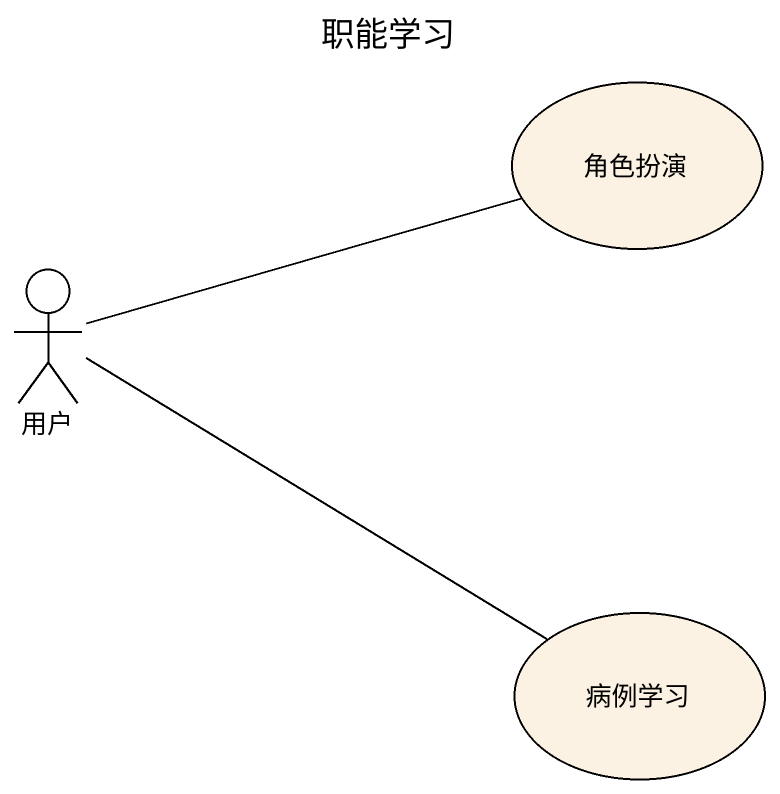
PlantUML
@startuml
title 职能学习
usecase 角色扮演
actor 用户
usecase 病例学习
角色扮演 -left- 用户
病例学习 -left- 用户
@enduml
